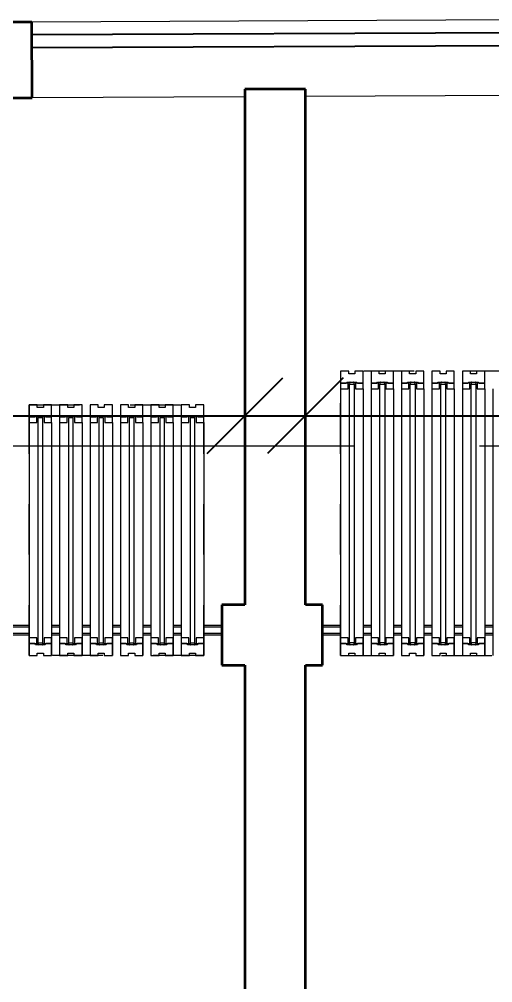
# Model space of a CAD drawing. Header units: metres. Extents: x -22 to 97, y 34 to 77.
# Drawn here: x 14.432 to 15.371, y 64.732 to 66.641 of the extents above; entities that cross this region are included whole.
import ezdxf

# ---------------------------------------------------------------- set-up
doc = ezdxf.new("R2010")
doc.units = ezdxf.units.M
for name, pattern in [('CENTER', [2, 1.25, -0.25, 0.25, -0.25]), ('Dash', [0.00635, 0.003175, -0.003175]), ('Overhead', [0.003969, 0.002381, -0.001587])]:
    doc.linetypes.add(name, pattern=pattern)
for name, color, linetype, lineweight in [('A-ANNO-DIMS', 211, 'Continuous', 9), ('A-DETL-GENF', 92, 'Overhead', 18), ('A-DOOR', 31, 'Continuous', 18), ('A-GENM', 13, 'Continuous', 18), ('A-GENM-HDLN', 13, 'Dash', 18), ('A-GLAZ-CURT', 52, 'Continuous', 18), ('A-GLAZ-CWMG', 51, 'Continuous', 18), ('AXIS', 251, 'CENTER', 5), ('I-WALL', 2, 'Continuous', 18)]:
    doc.layers.add(name, color=color, linetype=linetype, lineweight=lineweight)
doc.styles.add('Arial_1', font='arial.ttf', dxfattribs={"height": 0.125})
doc.dimstyles.new('Diagonal_-_2_5mm_Arial', dxfattribs={"dimscale": 0.3048, "dimtxt": 0.127532, "dimasz": 0.492126, "dimexe": 0.393701, "dimexo": 0.246063, "dimgap": 0.287073, "dimtad": 1, "dimrnd": 0.01, "dimzin": 0, "dimdsep": 46, "dimtxsty": 'Arial_1', "dimblk1": 'OBLIQUE', "dimblk2": 'OBLIQUE', "dimsah": 1, "dimcen": 0.09, "dimdle": 0.393701, "dimazin": 0, "dimtfac": 1, "dimtdec": 4, "dimtix": 1, "dimtmove": 0, "dimatfit": 3, "dimfxl": 0, "dimtvp": 1, "dimtolj": 1, "dimtzin": 0, "dimarcsym": 0})

# ---------------------------------------------------------------- blocks, each defined once
blk = doc.blocks.new('Walls-Folding-_-Moving-Walls_PK-30-System_Folding-Walls_Variofold - Folding 3_4 m-561133-01 Ground Floor Copy 1')
at = {"layer": 'A-DETL-GENF', "linetype": 'Continuous'}
for p, q in [((1.4006, 0.0408), (1.3845, 0.0408)), ((1.3845, 0.0408), (1.3845, 0.017)), ((1.4006, 0.036), (1.4006, 0.0408)), ((1.4289, 0.0408), (1.4128, 0.0408)), ((1.4128, 0.0408), (1.4128, 0.036)), ((1.4289, 0.017), (1.4289, 0.0408)), ((1.4609, 0.0408), (1.4448, 0.0408)), ((1.4448, 0.0408), (1.4448, 0.017)), ((1.4609, 0.036), (1.4609, 0.0408)), ((1.4893, 0.0408), (1.4731, 0.0408)), ((1.4731, 0.0408), (1.4731, 0.036)), ((1.4893, 0.017), (1.4893, 0.0408)), ((1.5213, 0.0408), (1.5051, 0.0408)), ((1.5051, 0.0408), (1.5051, 0.017)), ((1.5213, 0.036), (1.5213, 0.0408)), ((1.5496, 0.0408), (1.5335, 0.0408)), ((1.5335, 0.0408), (1.5335, 0.036)), ((1.5496, 0.017), (1.5496, 0.0408)), ((1.5816, 0.0408), (1.5655, 0.0408)), ((1.5655, 0.0408), (1.5655, 0.017)), ((1.5816, 0.036), (1.5816, 0.0408)), ((1.6099, 0.0408), (1.5938, 0.0408)), ((1.5938, 0.0408), (1.5938, 0.036)), ((1.6099, 0.017), (1.6099, 0.0408)), ((1.6419, 0.0408), (1.6258, 0.0408)), ((1.6258, 0.0408), (1.6258, 0.017)), ((1.6419, 0.036), (1.6419, 0.0408)), ((1.6702, 0.0408), (1.6541, 0.0408)), ((1.6541, 0.0408), (1.6541, 0.036)), ((1.6702, 0.017), (1.6702, 0.0408)), ((1.3957, 0.017), (1.3972, 0.0195)), ((1.3972, 0.0195), (1.4059, 0.0195)), ((1.4027, 0.0195), (1.399, 0.0184)), ((1.4128, 0.036), (1.4006, 0.036)), ((1.4059, 0.0195), (1.4162, 0.0195)), ((1.4145, 0.0184), (1.4107, 0.0195)), ((1.4162, 0.0195), (1.4177, 0.017)), ((1.456, 0.017), (1.4575, 0.0195)), ((1.4575, 0.0195), (1.4662, 0.0195)), ((1.463, 0.0195), (1.4593, 0.0184)), ((1.4731, 0.036), (1.4609, 0.036)), ((1.4662, 0.0195), (1.4766, 0.0195)), ((1.4748, 0.0184), (1.471, 0.0195)), ((1.4766, 0.0195), (1.478, 0.017)), ((1.5164, 0.017), (1.5178, 0.0195)), ((1.5178, 0.0195), (1.5265, 0.0195)), ((1.5234, 0.0195), (1.5196, 0.0184)), ((1.5335, 0.036), (1.5213, 0.036)), ((1.5265, 0.0195), (1.5369, 0.0195)), ((1.5351, 0.0184), (1.5314, 0.0195)), ((1.5369, 0.0195), (1.5383, 0.017)), ((1.5767, 0.017), (1.5782, 0.0195)), ((1.5782, 0.0195), (1.5869, 0.0195)), ((1.5837, 0.0195), (1.5799, 0.0184)), ((1.5938, 0.036), (1.5816, 0.036)), ((1.5869, 0.0195), (1.5972, 0.0195)), ((1.5954, 0.0184), (1.5917, 0.0195)), ((1.5972, 0.0195), (1.5987, 0.017)), ((1.637, 0.017), (1.6385, 0.0195)), ((1.6385, 0.0195), (1.6472, 0.0195)), ((1.644, 0.0195), (1.6403, 0.0184)), ((1.6541, 0.036), (1.6419, 0.036)), ((1.6472, 0.0195), (1.6575, 0.0195)), ((1.6558, 0.0184), (1.652, 0.0195)), ((1.6575, 0.0195), (1.659, 0.017)), ((1.3981, 0.017), (1.3845, 0.017)), ((1.3845, 0.017), (1.3845, 0.0059)), ((1.3845, 0.017), (1.3879, 0.017)), ((1.3845, 0.0059), (1.3993, 0.0059)), ((1.3879, 0.017), (1.3957, 0.017)), ((1.3993, 0.0171), (1.4031, 0.0183)), ((1.3993, 0.0059), (1.3993, 0.0171)), ((1.4103, 0.0183), (1.4141, 0.0171)), ((1.4141, 0.0171), (1.4141, 0.0059)), ((1.4141, 0.0059), (1.4289, 0.0059)), ((1.4289, 0.017), (1.4154, 0.017)), ((1.4177, 0.017), (1.4255, 0.017)), ((1.4255, 0.017), (1.4289, 0.017)), ((1.4289, 0.0059), (1.4289, 0.017)), ((1.4584, 0.017), (1.4448, 0.017)), ((1.4448, 0.017), (1.4448, 0.0059)), ((1.4448, 0.017), (1.4483, 0.017)), ((1.4448, 0.0059), (1.4597, 0.0059)), ((1.4483, 0.017), (1.456, 0.017)), ((1.4597, 0.0171), (1.4634, 0.0183)), ((1.4597, 0.0059), (1.4597, 0.0171)), ((1.4707, 0.0183), (1.4744, 0.0171)), ((1.4744, 0.0171), (1.4744, 0.0059)), ((1.4744, 0.0059), (1.4893, 0.0059)), ((1.4893, 0.017), (1.4757, 0.017)), ((1.478, 0.017), (1.4859, 0.017)), ((1.4859, 0.017), (1.4893, 0.017)), ((1.4893, 0.0059), (1.4893, 0.017)), ((1.5187, 0.017), (1.5051, 0.017)), ((1.5051, 0.017), (1.5051, 0.0059)), ((1.5051, 0.017), (1.5086, 0.017)), ((1.5051, 0.0059), (1.52, 0.0059)), ((1.5086, 0.017), (1.5164, 0.017)), ((1.52, 0.0171), (1.5237, 0.0183)), ((1.52, 0.0059), (1.52, 0.0171)), ((1.531, 0.0183), (1.5347, 0.0171)), ((1.5347, 0.0171), (1.5347, 0.0059)), ((1.5347, 0.0059), (1.5496, 0.0059)), ((1.5496, 0.017), (1.536, 0.017)), ((1.5383, 0.017), (1.5462, 0.017)), ((1.5462, 0.017), (1.5496, 0.017)), ((1.5496, 0.0059), (1.5496, 0.017)), ((1.579, 0.017), (1.5655, 0.017)), ((1.5655, 0.017), (1.5655, 0.0059)), ((1.5655, 0.017), (1.5689, 0.017)), ((1.5655, 0.0059), (1.5803, 0.0059)), ((1.5689, 0.017), (1.5767, 0.017)), ((1.5803, 0.0171), (1.5841, 0.0183)), ((1.5803, 0.0059), (1.5803, 0.0171)), ((1.5913, 0.0183), (1.5951, 0.0171)), ((1.5951, 0.0171), (1.5951, 0.0059)), ((1.5951, 0.0059), (1.6099, 0.0059)), ((1.6099, 0.017), (1.5963, 0.017)), ((1.5987, 0.017), (1.6065, 0.017)), ((1.6065, 0.017), (1.6099, 0.017)), ((1.6099, 0.0059), (1.6099, 0.017)), ((1.6394, 0.017), (1.6258, 0.017)), ((1.6258, 0.017), (1.6258, 0.0059)), ((1.6258, 0.017), (1.6292, 0.017)), ((1.6258, 0.0059), (1.6406, 0.0059)), ((1.6292, 0.017), (1.637, 0.017)), ((1.6406, 0.0171), (1.6444, 0.0183)), ((1.6406, 0.0059), (1.6406, 0.0171)), ((1.6516, 0.0183), (1.6554, 0.0171)), ((1.6554, 0.0171), (1.6554, 0.0059)), ((1.6554, 0.0059), (1.6702, 0.0059)), ((1.6702, 0.017), (1.6567, 0.017)), ((1.659, 0.017), (1.6668, 0.017)), ((1.6668, 0.017), (1.6702, 0.017)), ((1.6702, 0.0059), (1.6702, 0.017)), ((1.3993, -0.4876), (1.3845, -0.4876)), ((1.3845, -0.4876), (1.3845, -0.4987)), ((1.3993, -0.4989), (1.3993, -0.4876)), ((1.4289, -0.4876), (1.4141, -0.4876)), ((1.4141, -0.4876), (1.4141, -0.4989)), ((1.4289, -0.4987), (1.4289, -0.4876)), ((1.4597, -0.4876), (1.4448, -0.4876)), ((1.4448, -0.4876), (1.4448, -0.4987)), ((1.4597, -0.4989), (1.4597, -0.4876)), ((1.4893, -0.4876), (1.4744, -0.4876)), ((1.4744, -0.4876), (1.4744, -0.4989)), ((1.4893, -0.4987), (1.4893, -0.4876)), ((1.52, -0.4876), (1.5051, -0.4876)), ((1.5051, -0.4876), (1.5051, -0.4987)), ((1.52, -0.4989), (1.52, -0.4876)), ((1.5496, -0.4876), (1.5347, -0.4876)), ((1.5347, -0.4876), (1.5347, -0.4989)), ((1.5496, -0.4987), (1.5496, -0.4876)), ((1.5803, -0.4876), (1.5655, -0.4876)), ((1.5655, -0.4876), (1.5655, -0.4987)), ((1.5803, -0.4989), (1.5803, -0.4876)), ((1.6099, -0.4876), (1.5951, -0.4876)), ((1.5951, -0.4876), (1.5951, -0.4989)), ((1.6099, -0.4987), (1.6099, -0.4876)), ((1.6406, -0.4876), (1.6258, -0.4876)), ((1.6258, -0.4876), (1.6258, -0.4987)), ((1.6406, -0.4989), (1.6406, -0.4876)), ((1.6702, -0.4876), (1.6554, -0.4876)), ((1.6554, -0.4876), (1.6554, -0.4989)), ((1.6702, -0.4987), (1.6702, -0.4876)), ((1.3845, -0.4987), (1.3981, -0.4987)), ((1.3879, -0.4987), (1.3845, -0.4987)), ((1.3845, -0.4987), (1.3845, -0.5226)), ((1.3957, -0.4987), (1.3879, -0.4987)), ((1.3972, -0.5013), (1.3957, -0.4987)), ((1.4059, -0.5013), (1.3972, -0.5013)), ((1.399, -0.5001), (1.4027, -0.5013)), ((1.4031, -0.5), (1.3993, -0.4989)), ((1.4162, -0.5013), (1.4059, -0.5013)), ((1.4141, -0.4989), (1.4103, -0.5)), ((1.4107, -0.5013), (1.4145, -0.5001)), ((1.4154, -0.4987), (1.4289, -0.4987)), ((1.4177, -0.4987), (1.4162, -0.5013)), ((1.4255, -0.4987), (1.4177, -0.4987)), ((1.4289, -0.4987), (1.4255, -0.4987)), ((1.4289, -0.5226), (1.4289, -0.4987)), ((1.4448, -0.4987), (1.4584, -0.4987)), ((1.4483, -0.4987), (1.4448, -0.4987)), ((1.4448, -0.4987), (1.4448, -0.5226)), ((1.456, -0.4987), (1.4483, -0.4987)), ((1.4575, -0.5013), (1.456, -0.4987)), ((1.4662, -0.5013), (1.4575, -0.5013)), ((1.4593, -0.5001), (1.463, -0.5013)), ((1.4634, -0.5), (1.4597, -0.4989)), ((1.4766, -0.5013), (1.4662, -0.5013)), ((1.4744, -0.4989), (1.4707, -0.5)), ((1.471, -0.5013), (1.4748, -0.5001)), ((1.4757, -0.4987), (1.4893, -0.4987)), ((1.478, -0.4987), (1.4766, -0.5013)), ((1.4859, -0.4987), (1.478, -0.4987)), ((1.4893, -0.4987), (1.4859, -0.4987)), ((1.4893, -0.5226), (1.4893, -0.4987)), ((1.5051, -0.4987), (1.5187, -0.4987)), ((1.5086, -0.4987), (1.5051, -0.4987)), ((1.5051, -0.4987), (1.5051, -0.5226)), ((1.5164, -0.4987), (1.5086, -0.4987)), ((1.5178, -0.5013), (1.5164, -0.4987)), ((1.5265, -0.5013), (1.5178, -0.5013)), ((1.5196, -0.5001), (1.5234, -0.5013)), ((1.5237, -0.5), (1.52, -0.4989)), ((1.5369, -0.5013), (1.5265, -0.5013)), ((1.5347, -0.4989), (1.531, -0.5)), ((1.5314, -0.5013), (1.5351, -0.5001)), ((1.536, -0.4987), (1.5496, -0.4987)), ((1.5383, -0.4987), (1.5369, -0.5013)), ((1.5462, -0.4987), (1.5383, -0.4987)), ((1.5496, -0.4987), (1.5462, -0.4987)), ((1.5496, -0.5226), (1.5496, -0.4987)), ((1.5655, -0.4987), (1.579, -0.4987)), ((1.5689, -0.4987), (1.5655, -0.4987)), ((1.5655, -0.4987), (1.5655, -0.5226)), ((1.5767, -0.4987), (1.5689, -0.4987)), ((1.5782, -0.5013), (1.5767, -0.4987)), ((1.5869, -0.5013), (1.5782, -0.5013)), ((1.5799, -0.5001), (1.5837, -0.5013)), ((1.5841, -0.5), (1.5803, -0.4989)), ((1.5972, -0.5013), (1.5869, -0.5013)), ((1.5951, -0.4989), (1.5913, -0.5)), ((1.5917, -0.5013), (1.5954, -0.5001)), ((1.5963, -0.4987), (1.6099, -0.4987)), ((1.5987, -0.4987), (1.5972, -0.5013)), ((1.6065, -0.4987), (1.5987, -0.4987)), ((1.6099, -0.4987), (1.6065, -0.4987)), ((1.6099, -0.5226), (1.6099, -0.4987)), ((1.6258, -0.4987), (1.6394, -0.4987)), ((1.6292, -0.4987), (1.6258, -0.4987)), ((1.6258, -0.4987), (1.6258, -0.5226)), ((1.637, -0.4987), (1.6292, -0.4987)), ((1.6385, -0.5013), (1.637, -0.4987)), ((1.6472, -0.5013), (1.6385, -0.5013)), ((1.6403, -0.5001), (1.644, -0.5013)), ((1.6444, -0.5), (1.6406, -0.4989)), ((1.6575, -0.5013), (1.6472, -0.5013)), ((1.6554, -0.4989), (1.6516, -0.5)), ((1.652, -0.5013), (1.6558, -0.5001)), ((1.6567, -0.4987), (1.6702, -0.4987)), ((1.659, -0.4987), (1.6575, -0.5013)), ((1.6668, -0.4987), (1.659, -0.4987)), ((1.6702, -0.4987), (1.6668, -0.4987)), ((1.6702, -0.5226), (1.6702, -0.4987)), ((1.3845, -0.5226), (1.4006, -0.5226)), ((1.4006, -0.5226), (1.4006, -0.5178)), ((1.4006, -0.5178), (1.4128, -0.5178)), ((1.4128, -0.5178), (1.4128, -0.5226)), ((1.4128, -0.5226), (1.4289, -0.5226)), ((1.4448, -0.5226), (1.4609, -0.5226)), ((1.4609, -0.5226), (1.4609, -0.5178)), ((1.4609, -0.5178), (1.4731, -0.5178)), ((1.4731, -0.5178), (1.4731, -0.5226)), ((1.4731, -0.5226), (1.4893, -0.5226)), ((1.5051, -0.5226), (1.5213, -0.5226)), ((1.5213, -0.5226), (1.5213, -0.5178)), ((1.5213, -0.5178), (1.5335, -0.5178)), ((1.5335, -0.5178), (1.5335, -0.5226)), ((1.5335, -0.5226), (1.5496, -0.5226)), ((1.5655, -0.5226), (1.5816, -0.5226)), ((1.5816, -0.5226), (1.5816, -0.5178)), ((1.5816, -0.5178), (1.5938, -0.5178)), ((1.5938, -0.5178), (1.5938, -0.5226)), ((1.5938, -0.5226), (1.6099, -0.5226)), ((1.6258, -0.5226), (1.6419, -0.5226)), ((1.6419, -0.5226), (1.6419, -0.5178)), ((1.6419, -0.5178), (1.6541, -0.5178)), ((1.6541, -0.5178), (1.6541, -0.5226)), ((1.6541, -0.5226), (1.6702, -0.5226))]:
    blk.add_line(p, q, dxfattribs=at)
for centre, radius, start, end in [((1.4029, 0.0189), 0.000635, 16.9835, 106.9835), ((1.4105, 0.0189), 0.000635, 73.0165, 163.0165), ((1.4632, 0.0189), 0.000635, 16.9835, 106.9835), ((1.4709, 0.0189), 0.000635, 73.0165, 163.0165), ((1.5235, 0.0189), 0.000635, 16.9835, 106.9835), ((1.5312, 0.0189), 0.000635, 73.0165, 163.0165), ((1.5839, 0.0189), 0.000635, 16.9835, 106.9835), ((1.5915, 0.0189), 0.000635, 73.0165, 163.0165), ((1.6442, 0.0189), 0.000635, 16.9835, 106.9835), ((1.6518, 0.0189), 0.000635, 73.0165, 163.0165), ((1.3993, 0.0171), 0.00127, 106.9835, 186.9041), ((1.4029, 0.0189), 0.000635, 286.9835, 16.9835), ((1.4105, 0.0189), 0.000635, 163.0165, 253.0165), ((1.4141, 0.0171), 0.00127, 353.0959, 73.0165), ((1.4597, 0.0171), 0.00127, 106.9835, 186.9041), ((1.4632, 0.0189), 0.000635, 286.9835, 16.9835), ((1.4709, 0.0189), 0.000635, 163.0165, 253.0165), ((1.4744, 0.0171), 0.00127, 353.0959, 73.0165), ((1.52, 0.0171), 0.00127, 106.9835, 186.9041), ((1.5235, 0.0189), 0.000635, 286.9835, 16.9835), ((1.5312, 0.0189), 0.000635, 163.0165, 253.0165), ((1.5347, 0.0171), 0.00127, 353.0959, 73.0165), ((1.5803, 0.0171), 0.00127, 106.9835, 186.9041), ((1.5839, 0.0189), 0.000635, 286.9835, 16.9835), ((1.5915, 0.0189), 0.000635, 163.0165, 253.0165), ((1.5951, 0.0171), 0.00127, 353.0959, 73.0165), ((1.6406, 0.0171), 0.00127, 106.9835, 186.9041), ((1.6442, 0.0189), 0.000635, 286.9835, 16.9835), ((1.6518, 0.0189), 0.000635, 163.0165, 253.0165), ((1.6554, 0.0171), 0.00127, 353.0959, 73.0165), ((1.3993, -0.4989), 0.00127, 173.0959, 253.0165), ((1.4029, -0.5006), 0.000635, 253.0165, 343.0165), ((1.4029, -0.5006), 0.000635, 343.0165, 73.0165), ((1.4105, -0.5006), 0.000635, 106.9835, 196.9835), ((1.4105, -0.5006), 0.000635, 196.9835, 286.9835), ((1.4141, -0.4989), 0.00127, 286.9835, 6.9041), ((1.4597, -0.4989), 0.00127, 173.0959, 253.0165), ((1.4632, -0.5006), 0.000635, 253.0165, 343.0165), ((1.4632, -0.5006), 0.000635, 343.0165, 73.0165), ((1.4709, -0.5006), 0.000635, 106.9835, 196.9835), ((1.4709, -0.5006), 0.000635, 196.9835, 286.9835), ((1.4744, -0.4989), 0.00127, 286.9835, 6.9041), ((1.52, -0.4989), 0.00127, 173.0959, 253.0165), ((1.5235, -0.5006), 0.000635, 253.0165, 343.0165), ((1.5235, -0.5006), 0.000635, 343.0165, 73.0165), ((1.5312, -0.5006), 0.000635, 106.9835, 196.9835), ((1.5312, -0.5006), 0.000635, 196.9835, 286.9835), ((1.5347, -0.4989), 0.00127, 286.9835, 6.9041), ((1.5803, -0.4989), 0.00127, 173.0959, 253.0165), ((1.5839, -0.5006), 0.000635, 253.0165, 343.0165), ((1.5839, -0.5006), 0.000635, 343.0165, 73.0165), ((1.5915, -0.5006), 0.000635, 106.9835, 196.9835), ((1.5915, -0.5006), 0.000635, 196.9835, 286.9835), ((1.5951, -0.4989), 0.00127, 286.9835, 6.9041), ((1.6406, -0.4989), 0.00127, 173.0959, 253.0165), ((1.6442, -0.5006), 0.000635, 253.0165, 343.0165), ((1.6442, -0.5006), 0.000635, 343.0165, 73.0165), ((1.6518, -0.5006), 0.000635, 106.9835, 196.9835), ((1.6518, -0.5006), 0.000635, 196.9835, 286.9835), ((1.6554, -0.4989), 0.00127, 286.9835, 6.9041)]:
    blk.add_arc(centre, radius, start, end, dxfattribs=at)
at = {"layer": 'A-DOOR'}
for p, q in [((1.3686, 0.0003), (1.3845, 0.0003)), ((1.4289, 0.0003), (1.4448, 0.0003)), ((1.4893, 0.0003), (1.5051, 0.0003)), ((1.5496, 0.0003), (1.5655, 0.0003)), ((1.6099, 0.0003), (1.6258, 0.0003)), ((1.6702, 0.0003), (1.706, 0.0003)), ((1.3686, -0.0029), (1.3845, -0.0029)), ((1.3686, -0.0156), (1.3845, -0.0156)), ((1.3686, -0.0187), (1.3845, -0.0187)), ((1.4289, -0.0029), (1.4448, -0.0029)), ((1.4289, -0.0156), (1.4448, -0.0156)), ((1.4289, -0.0187), (1.4448, -0.0187)), ((1.4893, -0.0029), (1.5051, -0.0029)), ((1.4893, -0.0156), (1.5051, -0.0156)), ((1.4893, -0.0187), (1.5051, -0.0187)), ((1.5496, -0.0029), (1.5655, -0.0029)), ((1.5496, -0.0156), (1.5655, -0.0156)), ((1.5496, -0.0187), (1.5655, -0.0187)), ((1.6099, -0.0029), (1.6258, -0.0029)), ((1.6099, -0.0156), (1.6258, -0.0156)), ((1.6099, -0.0187), (1.6258, -0.0187)), ((1.6702, -0.0029), (1.706, -0.0029)), ((1.6702, -0.0156), (1.706, -0.0156)), ((1.6702, -0.0187), (1.706, -0.0187))]:
    blk.add_line(p, q, dxfattribs=at)
at = {"layer": 'A-GENM'}
for p, q in [((1.3686, -0.4876), (1.3686, 0.0408)), ((1.3845, -0.4876), (1.3845, 0.0408)), ((1.4289, -0.4876), (1.4289, 0.0408)), ((1.4448, -0.4876), (1.4448, 0.0408)), ((1.4893, -0.4876), (1.4893, 0.0408)), ((1.5051, -0.4876), (1.5051, 0.0408)), ((1.5496, -0.4876), (1.5496, 0.0408)), ((1.5655, -0.4876), (1.5655, 0.0408)), ((1.6099, -0.4876), (1.6099, 0.0408)), ((1.6258, -0.4876), (1.6258, 0.0408)), ((1.6702, -0.4876), (1.6702, 0.0408)), ((1.4019, 0.0154), (1.4115, 0.0154)), ((1.4019, -0.4972), (1.4019, 0.0154)), ((1.4115, 0.0154), (1.4115, -0.4972)), ((1.4623, 0.0154), (1.4718, 0.0154)), ((1.4623, -0.4972), (1.4623, 0.0154)), ((1.4718, 0.0154), (1.4718, -0.4972)), ((1.5226, 0.0154), (1.5321, 0.0154)), ((1.5226, -0.4972), (1.5226, 0.0154)), ((1.5321, 0.0154), (1.5321, -0.4972)), ((1.5829, 0.0154), (1.5924, 0.0154)), ((1.5829, -0.4972), (1.5829, 0.0154)), ((1.5924, 0.0154), (1.5924, -0.4972)), ((1.6432, 0.0154), (1.6528, 0.0154)), ((1.6432, -0.4972), (1.6432, 0.0154)), ((1.6528, 0.0154), (1.6528, -0.4972)), ((1.4115, -0.4972), (1.4019, -0.4972)), ((1.4718, -0.4972), (1.4623, -0.4972)), ((1.5321, -0.4972), (1.5226, -0.4972)), ((1.5924, -0.4972), (1.5829, -0.4972)), ((1.6528, -0.4972), (1.6432, -0.4972))]:
    blk.add_line(p, q, dxfattribs=at)
at = {"layer": 'A-GENM-HDLN'}
for p, q in [((1.6702, 0.0408), (1.3242, 0.0408)), ((1.6702, 0.0408), (1.6702, -0.5226)), ((1.3242, -0.5226), (1.6702, -0.5226))]:
    blk.add_line(p, q, dxfattribs=at)
blk = doc.blocks.new('Walls-Folding-_-Moving-Walls_PK-30-System_Folding-Walls_Variofold - Folding 3m-544586-01 Ground Floor Copy 1')
at = {"layer": 'A-DETL-GENF', "linetype": 'Continuous'}
for p, q in [((1.1403, 0.4559), (1.1242, 0.4559)), ((1.1242, 0.4559), (1.1242, 0.4321)), ((1.1403, 0.4511), (1.1403, 0.4559)), ((1.1525, 0.4511), (1.1403, 0.4511)), ((1.1686, 0.4559), (1.1525, 0.4559)), ((1.1525, 0.4559), (1.1525, 0.4511)), ((1.1686, 0.4321), (1.1686, 0.4559)), ((1.2006, 0.4559), (1.1845, 0.4559)), ((1.1845, 0.4559), (1.1845, 0.4321)), ((1.2006, 0.4511), (1.2006, 0.4559)), ((1.2128, 0.4511), (1.2006, 0.4511)), ((1.2289, 0.4559), (1.2128, 0.4559)), ((1.2128, 0.4559), (1.2128, 0.4511)), ((1.2289, 0.4321), (1.2289, 0.4559)), ((1.2609, 0.4559), (1.2448, 0.4559)), ((1.2448, 0.4559), (1.2448, 0.4321)), ((1.2609, 0.4511), (1.2609, 0.4559)), ((1.2731, 0.4511), (1.2609, 0.4511)), ((1.2893, 0.4559), (1.2731, 0.4559)), ((1.2731, 0.4559), (1.2731, 0.4511)), ((1.2893, 0.4321), (1.2893, 0.4559)), ((1.3213, 0.4559), (1.3051, 0.4559)), ((1.3051, 0.4559), (1.3051, 0.4321)), ((1.3213, 0.4511), (1.3213, 0.4559)), ((1.3335, 0.4511), (1.3213, 0.4511)), ((1.3496, 0.4559), (1.3335, 0.4559)), ((1.3335, 0.4559), (1.3335, 0.4511)), ((1.3496, 0.4321), (1.3496, 0.4559)), ((1.3816, 0.4559), (1.3655, 0.4559)), ((1.3655, 0.4559), (1.3655, 0.4321)), ((1.3816, 0.4511), (1.3816, 0.4559)), ((1.3938, 0.4511), (1.3816, 0.4511)), ((1.4099, 0.4559), (1.3938, 0.4559)), ((1.3938, 0.4559), (1.3938, 0.4511)), ((1.4099, 0.4321), (1.4099, 0.4559)), ((1.4419, 0.4559), (1.4258, 0.4559)), ((1.4258, 0.4559), (1.4258, 0.4321)), ((1.4419, 0.4511), (1.4419, 0.4559)), ((1.4541, 0.4511), (1.4419, 0.4511)), ((1.4702, 0.4559), (1.4541, 0.4559)), ((1.4541, 0.4559), (1.4541, 0.4511)), ((1.4702, 0.4321), (1.4702, 0.4559)), ((1.1377, 0.4321), (1.1242, 0.4321)), ((1.1242, 0.4321), (1.1242, 0.421)), ((1.1242, 0.4321), (1.1276, 0.4321)), ((1.1242, 0.421), (1.139, 0.421)), ((1.1276, 0.4321), (1.1354, 0.4321)), ((1.1354, 0.4321), (1.1369, 0.4346)), ((1.1369, 0.4346), (1.1456, 0.4346)), ((1.1424, 0.4346), (1.1386, 0.4334)), ((1.139, 0.4322), (1.1428, 0.4334)), ((1.139, 0.421), (1.139, 0.4322)), ((1.1456, 0.4346), (1.1559, 0.4346)), ((1.15, 0.4334), (1.1538, 0.4322)), ((1.1541, 0.4334), (1.1504, 0.4346)), ((1.1538, 0.4322), (1.1538, 0.421)), ((1.1538, 0.421), (1.1686, 0.421)), ((1.1686, 0.4321), (1.155, 0.4321)), ((1.1559, 0.4346), (1.1574, 0.4321)), ((1.1574, 0.4321), (1.1652, 0.4321)), ((1.1652, 0.4321), (1.1686, 0.4321)), ((1.1686, 0.421), (1.1686, 0.4321)), ((1.1981, 0.4321), (1.1845, 0.4321)), ((1.1845, 0.4321), (1.1845, 0.421)), ((1.1845, 0.4321), (1.1879, 0.4321)), ((1.1845, 0.421), (1.1993, 0.421)), ((1.1879, 0.4321), (1.1957, 0.4321)), ((1.1957, 0.4321), (1.1972, 0.4346)), ((1.1972, 0.4346), (1.2059, 0.4346)), ((1.2027, 0.4346), (1.199, 0.4334)), ((1.1993, 0.4322), (1.2031, 0.4334)), ((1.1993, 0.421), (1.1993, 0.4322)), ((1.2059, 0.4346), (1.2162, 0.4346)), ((1.2103, 0.4334), (1.2141, 0.4322)), ((1.2145, 0.4334), (1.2107, 0.4346)), ((1.2141, 0.4322), (1.2141, 0.421)), ((1.2141, 0.421), (1.2289, 0.421)), ((1.2289, 0.4321), (1.2154, 0.4321)), ((1.2162, 0.4346), (1.2177, 0.4321)), ((1.2177, 0.4321), (1.2255, 0.4321)), ((1.2255, 0.4321), (1.2289, 0.4321)), ((1.2289, 0.421), (1.2289, 0.4321)), ((1.2584, 0.4321), (1.2448, 0.4321)), ((1.2448, 0.4321), (1.2448, 0.421)), ((1.2448, 0.4321), (1.2483, 0.4321)), ((1.2448, 0.421), (1.2597, 0.421)), ((1.2483, 0.4321), (1.256, 0.4321)), ((1.256, 0.4321), (1.2575, 0.4346)), ((1.2575, 0.4346), (1.2662, 0.4346)), ((1.263, 0.4346), (1.2593, 0.4334)), ((1.2597, 0.4322), (1.2634, 0.4334)), ((1.2597, 0.421), (1.2597, 0.4322)), ((1.2662, 0.4346), (1.2766, 0.4346)), ((1.2707, 0.4334), (1.2744, 0.4322)), ((1.2748, 0.4334), (1.271, 0.4346)), ((1.2744, 0.4322), (1.2744, 0.421)), ((1.2744, 0.421), (1.2893, 0.421)), ((1.2893, 0.4321), (1.2757, 0.4321)), ((1.2766, 0.4346), (1.278, 0.4321)), ((1.278, 0.4321), (1.2859, 0.4321)), ((1.2859, 0.4321), (1.2893, 0.4321)), ((1.2893, 0.421), (1.2893, 0.4321)), ((1.3187, 0.4321), (1.3051, 0.4321)), ((1.3051, 0.4321), (1.3051, 0.421)), ((1.3051, 0.4321), (1.3086, 0.4321)), ((1.3051, 0.421), (1.32, 0.421)), ((1.3086, 0.4321), (1.3164, 0.4321)), ((1.3164, 0.4321), (1.3178, 0.4346)), ((1.3178, 0.4346), (1.3265, 0.4346)), ((1.3234, 0.4346), (1.3196, 0.4334)), ((1.32, 0.4322), (1.3237, 0.4334)), ((1.32, 0.421), (1.32, 0.4322)), ((1.3265, 0.4346), (1.3369, 0.4346)), ((1.331, 0.4334), (1.3347, 0.4322)), ((1.3351, 0.4334), (1.3314, 0.4346)), ((1.3347, 0.4322), (1.3347, 0.421)), ((1.3347, 0.421), (1.3496, 0.421)), ((1.3496, 0.4321), (1.336, 0.4321)), ((1.3369, 0.4346), (1.3383, 0.4321)), ((1.3383, 0.4321), (1.3462, 0.4321)), ((1.3462, 0.4321), (1.3496, 0.4321)), ((1.3496, 0.421), (1.3496, 0.4321)), ((1.379, 0.4321), (1.3655, 0.4321)), ((1.3655, 0.4321), (1.3655, 0.421)), ((1.3655, 0.4321), (1.3689, 0.4321)), ((1.3655, 0.421), (1.3803, 0.421)), ((1.3689, 0.4321), (1.3767, 0.4321)), ((1.3767, 0.4321), (1.3782, 0.4346)), ((1.3782, 0.4346), (1.3869, 0.4346)), ((1.3837, 0.4346), (1.3799, 0.4334)), ((1.3803, 0.4322), (1.3841, 0.4334)), ((1.3803, 0.421), (1.3803, 0.4322)), ((1.3869, 0.4346), (1.3972, 0.4346)), ((1.3913, 0.4334), (1.3951, 0.4322)), ((1.3954, 0.4334), (1.3917, 0.4346)), ((1.3951, 0.4322), (1.3951, 0.421)), ((1.3951, 0.421), (1.4099, 0.421)), ((1.4099, 0.4321), (1.3963, 0.4321)), ((1.3972, 0.4346), (1.3987, 0.4321)), ((1.3987, 0.4321), (1.4065, 0.4321)), ((1.4065, 0.4321), (1.4099, 0.4321)), ((1.4099, 0.421), (1.4099, 0.4321)), ((1.4394, 0.4321), (1.4258, 0.4321)), ((1.4258, 0.4321), (1.4258, 0.421)), ((1.4258, 0.4321), (1.4292, 0.4321)), ((1.4258, 0.421), (1.4406, 0.421)), ((1.4292, 0.4321), (1.437, 0.4321)), ((1.437, 0.4321), (1.4385, 0.4346)), ((1.4385, 0.4346), (1.4472, 0.4346)), ((1.444, 0.4346), (1.4403, 0.4334)), ((1.4406, 0.4322), (1.4444, 0.4334)), ((1.4406, 0.421), (1.4406, 0.4322)), ((1.4472, 0.4346), (1.4575, 0.4346)), ((1.4516, 0.4334), (1.4554, 0.4322)), ((1.4558, 0.4334), (1.452, 0.4346)), ((1.4554, 0.4322), (1.4554, 0.421)), ((1.4554, 0.421), (1.4702, 0.421)), ((1.4702, 0.4321), (1.4567, 0.4321)), ((1.4575, 0.4346), (1.459, 0.4321)), ((1.459, 0.4321), (1.4668, 0.4321)), ((1.4668, 0.4321), (1.4702, 0.4321)), ((1.4702, 0.421), (1.4702, 0.4321)), ((1.139, -0.0059), (1.1242, -0.0059)), ((1.1242, -0.0059), (1.1242, -0.017)), ((1.1242, -0.017), (1.1377, -0.017)), ((1.1276, -0.017), (1.1242, -0.017)), ((1.1242, -0.017), (1.1242, -0.0408)), ((1.1354, -0.017), (1.1276, -0.017)), ((1.1369, -0.0195), (1.1354, -0.017)), ((1.1386, -0.0184), (1.1424, -0.0195)), ((1.139, -0.0171), (1.139, -0.0059)), ((1.1428, -0.0183), (1.139, -0.0171)), ((1.1538, -0.0171), (1.15, -0.0183)), ((1.1504, -0.0195), (1.1541, -0.0184)), ((1.1686, -0.0059), (1.1538, -0.0059)), ((1.1538, -0.0059), (1.1538, -0.0171)), ((1.155, -0.017), (1.1686, -0.017)), ((1.1574, -0.017), (1.1559, -0.0195)), ((1.1652, -0.017), (1.1574, -0.017)), ((1.1686, -0.017), (1.1652, -0.017)), ((1.1686, -0.017), (1.1686, -0.0059)), ((1.1686, -0.0408), (1.1686, -0.017)), ((1.1993, -0.0059), (1.1845, -0.0059)), ((1.1845, -0.0059), (1.1845, -0.017)), ((1.1845, -0.017), (1.1981, -0.017)), ((1.1879, -0.017), (1.1845, -0.017)), ((1.1845, -0.017), (1.1845, -0.0408)), ((1.1957, -0.017), (1.1879, -0.017)), ((1.1972, -0.0195), (1.1957, -0.017)), ((1.199, -0.0184), (1.2027, -0.0195)), ((1.1993, -0.0171), (1.1993, -0.0059)), ((1.2031, -0.0183), (1.1993, -0.0171)), ((1.2141, -0.0171), (1.2103, -0.0183)), ((1.2107, -0.0195), (1.2145, -0.0184)), ((1.2289, -0.0059), (1.2141, -0.0059)), ((1.2141, -0.0059), (1.2141, -0.0171)), ((1.2154, -0.017), (1.2289, -0.017)), ((1.2177, -0.017), (1.2162, -0.0195)), ((1.2255, -0.017), (1.2177, -0.017)), ((1.2289, -0.017), (1.2255, -0.017)), ((1.2289, -0.017), (1.2289, -0.0059)), ((1.2289, -0.0408), (1.2289, -0.017)), ((1.2597, -0.0059), (1.2448, -0.0059)), ((1.2448, -0.0059), (1.2448, -0.017)), ((1.2448, -0.017), (1.2584, -0.017)), ((1.2483, -0.017), (1.2448, -0.017)), ((1.2448, -0.017), (1.2448, -0.0408)), ((1.256, -0.017), (1.2483, -0.017)), ((1.2575, -0.0195), (1.256, -0.017)), ((1.2593, -0.0184), (1.263, -0.0195)), ((1.2597, -0.0171), (1.2597, -0.0059)), ((1.2634, -0.0183), (1.2597, -0.0171)), ((1.2744, -0.0171), (1.2707, -0.0183)), ((1.271, -0.0195), (1.2748, -0.0184)), ((1.2893, -0.0059), (1.2744, -0.0059)), ((1.2744, -0.0059), (1.2744, -0.0171)), ((1.2757, -0.017), (1.2893, -0.017)), ((1.278, -0.017), (1.2766, -0.0195)), ((1.2859, -0.017), (1.278, -0.017)), ((1.2893, -0.017), (1.2859, -0.017)), ((1.2893, -0.017), (1.2893, -0.0059)), ((1.2893, -0.0408), (1.2893, -0.017)), ((1.32, -0.0059), (1.3051, -0.0059)), ((1.3051, -0.0059), (1.3051, -0.017)), ((1.3051, -0.017), (1.3187, -0.017)), ((1.3086, -0.017), (1.3051, -0.017)), ((1.3051, -0.017), (1.3051, -0.0408)), ((1.3164, -0.017), (1.3086, -0.017)), ((1.3178, -0.0195), (1.3164, -0.017)), ((1.3196, -0.0184), (1.3234, -0.0195)), ((1.32, -0.0171), (1.32, -0.0059)), ((1.3237, -0.0183), (1.32, -0.0171)), ((1.3347, -0.0171), (1.331, -0.0183)), ((1.3314, -0.0195), (1.3351, -0.0184)), ((1.3496, -0.0059), (1.3347, -0.0059)), ((1.3347, -0.0059), (1.3347, -0.0171)), ((1.336, -0.017), (1.3496, -0.017)), ((1.3383, -0.017), (1.3369, -0.0195)), ((1.3462, -0.017), (1.3383, -0.017)), ((1.3496, -0.017), (1.3462, -0.017)), ((1.3496, -0.017), (1.3496, -0.0059)), ((1.3496, -0.0408), (1.3496, -0.017)), ((1.3803, -0.0059), (1.3655, -0.0059)), ((1.3655, -0.0059), (1.3655, -0.017)), ((1.3655, -0.017), (1.379, -0.017)), ((1.3689, -0.017), (1.3655, -0.017)), ((1.3655, -0.017), (1.3655, -0.0408)), ((1.3767, -0.017), (1.3689, -0.017)), ((1.3782, -0.0195), (1.3767, -0.017)), ((1.3799, -0.0184), (1.3837, -0.0195)), ((1.3803, -0.0171), (1.3803, -0.0059)), ((1.3841, -0.0183), (1.3803, -0.0171)), ((1.3951, -0.0171), (1.3913, -0.0183)), ((1.3917, -0.0195), (1.3954, -0.0184)), ((1.4099, -0.0059), (1.3951, -0.0059)), ((1.3951, -0.0059), (1.3951, -0.0171)), ((1.3963, -0.017), (1.4099, -0.017)), ((1.3987, -0.017), (1.3972, -0.0195)), ((1.4065, -0.017), (1.3987, -0.017)), ((1.4099, -0.017), (1.4065, -0.017)), ((1.4099, -0.017), (1.4099, -0.0059)), ((1.4099, -0.0408), (1.4099, -0.017)), ((1.4406, -0.0059), (1.4258, -0.0059)), ((1.4258, -0.0059), (1.4258, -0.017)), ((1.4258, -0.017), (1.4394, -0.017)), ((1.4292, -0.017), (1.4258, -0.017)), ((1.4258, -0.017), (1.4258, -0.0408)), ((1.437, -0.017), (1.4292, -0.017)), ((1.4385, -0.0195), (1.437, -0.017)), ((1.4403, -0.0184), (1.444, -0.0195)), ((1.4406, -0.0171), (1.4406, -0.0059)), ((1.4444, -0.0183), (1.4406, -0.0171)), ((1.4554, -0.0171), (1.4516, -0.0183)), ((1.452, -0.0195), (1.4558, -0.0184)), ((1.4702, -0.0059), (1.4554, -0.0059)), ((1.4554, -0.0059), (1.4554, -0.0171)), ((1.4567, -0.017), (1.4702, -0.017)), ((1.459, -0.017), (1.4575, -0.0195)), ((1.4668, -0.017), (1.459, -0.017)), ((1.4702, -0.017), (1.4668, -0.017)), ((1.4702, -0.017), (1.4702, -0.0059)), ((1.4702, -0.0408), (1.4702, -0.017)), ((1.1456, -0.0195), (1.1369, -0.0195)), ((1.1403, -0.0408), (1.1403, -0.036)), ((1.1403, -0.036), (1.1525, -0.036)), ((1.1559, -0.0195), (1.1456, -0.0195)), ((1.1525, -0.036), (1.1525, -0.0408)), ((1.2059, -0.0195), (1.1972, -0.0195)), ((1.2006, -0.0408), (1.2006, -0.036)), ((1.2006, -0.036), (1.2128, -0.036)), ((1.2162, -0.0195), (1.2059, -0.0195)), ((1.2128, -0.036), (1.2128, -0.0408)), ((1.2662, -0.0195), (1.2575, -0.0195)), ((1.2609, -0.0408), (1.2609, -0.036)), ((1.2609, -0.036), (1.2731, -0.036)), ((1.2766, -0.0195), (1.2662, -0.0195)), ((1.2731, -0.036), (1.2731, -0.0408)), ((1.3265, -0.0195), (1.3178, -0.0195)), ((1.3213, -0.0408), (1.3213, -0.036)), ((1.3213, -0.036), (1.3335, -0.036)), ((1.3369, -0.0195), (1.3265, -0.0195)), ((1.3335, -0.036), (1.3335, -0.0408)), ((1.3869, -0.0195), (1.3782, -0.0195)), ((1.3816, -0.0408), (1.3816, -0.036)), ((1.3816, -0.036), (1.3938, -0.036)), ((1.3972, -0.0195), (1.3869, -0.0195)), ((1.3938, -0.036), (1.3938, -0.0408)), ((1.4472, -0.0195), (1.4385, -0.0195)), ((1.4419, -0.0408), (1.4419, -0.036)), ((1.4419, -0.036), (1.4541, -0.036)), ((1.4575, -0.0195), (1.4472, -0.0195)), ((1.4541, -0.036), (1.4541, -0.0408)), ((1.1242, -0.0408), (1.1403, -0.0408)), ((1.1525, -0.0408), (1.1686, -0.0408)), ((1.1845, -0.0408), (1.2006, -0.0408)), ((1.2128, -0.0408), (1.2289, -0.0408)), ((1.2448, -0.0408), (1.2609, -0.0408)), ((1.2731, -0.0408), (1.2893, -0.0408)), ((1.3051, -0.0408), (1.3213, -0.0408)), ((1.3335, -0.0408), (1.3496, -0.0408)), ((1.3655, -0.0408), (1.3816, -0.0408)), ((1.3938, -0.0408), (1.4099, -0.0408)), ((1.4258, -0.0408), (1.4419, -0.0408)), ((1.4541, -0.0408), (1.4702, -0.0408))]:
    blk.add_line(p, q, dxfattribs=at)
for centre, radius, start, end in [((1.139, 0.4322), 0.00127, 106.9835, 186.9041), ((1.1426, 0.434), 0.000635, 16.9835, 106.9835), ((1.1426, 0.434), 0.000635, 286.9835, 16.9835), ((1.1502, 0.434), 0.000635, 73.0165, 163.0165), ((1.1502, 0.434), 0.000635, 163.0165, 253.0165), ((1.1538, 0.4322), 0.00127, 353.0959, 73.0165), ((1.1993, 0.4322), 0.00127, 106.9835, 186.9041), ((1.2029, 0.434), 0.000635, 16.9835, 106.9835), ((1.2029, 0.434), 0.000635, 286.9835, 16.9835), ((1.2105, 0.434), 0.000635, 73.0165, 163.0165), ((1.2105, 0.434), 0.000635, 163.0165, 253.0165), ((1.2141, 0.4322), 0.00127, 353.0959, 73.0165), ((1.2597, 0.4322), 0.00127, 106.9835, 186.9041), ((1.2632, 0.434), 0.000635, 16.9835, 106.9835), ((1.2632, 0.434), 0.000635, 286.9835, 16.9835), ((1.2709, 0.434), 0.000635, 73.0165, 163.0165), ((1.2709, 0.434), 0.000635, 163.0165, 253.0165), ((1.2744, 0.4322), 0.00127, 353.0959, 73.0165), ((1.32, 0.4322), 0.00127, 106.9835, 186.9041), ((1.3235, 0.434), 0.000635, 16.9835, 106.9835), ((1.3235, 0.434), 0.000635, 286.9835, 16.9835), ((1.3312, 0.434), 0.000635, 163.0165, 253.0165), ((1.3312, 0.434), 0.000635, 73.0165, 163.0165), ((1.3347, 0.4322), 0.00127, 353.0959, 73.0165), ((1.3803, 0.4322), 0.00127, 106.9835, 186.9041), ((1.3839, 0.434), 0.000635, 16.9835, 106.9835), ((1.3839, 0.434), 0.000635, 286.9835, 16.9835), ((1.3915, 0.434), 0.000635, 73.0165, 163.0165), ((1.3915, 0.434), 0.000635, 163.0165, 253.0165), ((1.3951, 0.4322), 0.00127, 353.0959, 73.0165), ((1.4406, 0.4322), 0.00127, 106.9835, 186.9041), ((1.4442, 0.434), 0.000635, 16.9835, 106.9835), ((1.4442, 0.434), 0.000635, 286.9835, 16.9835), ((1.4518, 0.434), 0.000635, 73.0165, 163.0165), ((1.4518, 0.434), 0.000635, 163.0165, 253.0165), ((1.4554, 0.4322), 0.00127, 353.0959, 73.0165), ((1.139, -0.0171), 0.00127, 173.0959, 253.0165), ((1.1426, -0.0189), 0.000635, 253.0165, 343.0165), ((1.1426, -0.0189), 0.000635, 343.0165, 73.0165), ((1.1502, -0.0189), 0.000635, 106.9835, 196.9835), ((1.1502, -0.0189), 0.000635, 196.9835, 286.9835), ((1.1538, -0.0171), 0.00127, 286.9835, 6.9041), ((1.1993, -0.0171), 0.00127, 173.0959, 253.0165), ((1.2029, -0.0189), 0.000635, 253.0165, 343.0165), ((1.2029, -0.0189), 0.000635, 343.0165, 73.0165), ((1.2105, -0.0189), 0.000635, 106.9835, 196.9835), ((1.2105, -0.0189), 0.000635, 196.9835, 286.9835), ((1.2141, -0.0171), 0.00127, 286.9835, 6.9041), ((1.2597, -0.0171), 0.00127, 173.0959, 253.0165), ((1.2632, -0.0189), 0.000635, 253.0165, 343.0165), ((1.2632, -0.0189), 0.000635, 343.0165, 73.0165), ((1.2709, -0.0189), 0.000635, 106.9835, 196.9835), ((1.2709, -0.0189), 0.000635, 196.9835, 286.9835), ((1.2744, -0.0171), 0.00127, 286.9835, 6.9041), ((1.32, -0.0171), 0.00127, 173.0959, 253.0165), ((1.3235, -0.0189), 0.000635, 253.0165, 343.0165), ((1.3235, -0.0189), 0.000635, 343.0165, 73.0165), ((1.3312, -0.0189), 0.000635, 106.9835, 196.9835), ((1.3312, -0.0189), 0.000635, 196.9835, 286.9835), ((1.3347, -0.0171), 0.00127, 286.9835, 6.9041), ((1.3803, -0.0171), 0.00127, 173.0959, 253.0165), ((1.3839, -0.0189), 0.000635, 253.0165, 343.0165), ((1.3839, -0.0189), 0.000635, 343.0165, 73.0165), ((1.3915, -0.0189), 0.000635, 106.9835, 196.9835), ((1.3915, -0.0189), 0.000635, 196.9835, 286.9835), ((1.3951, -0.0171), 0.00127, 286.9835, 6.9041), ((1.4406, -0.0171), 0.00127, 173.0959, 253.0165), ((1.4442, -0.0189), 0.000635, 253.0165, 343.0165), ((1.4442, -0.0189), 0.000635, 343.0165, 73.0165), ((1.4518, -0.0189), 0.000635, 106.9835, 196.9835), ((1.4518, -0.0189), 0.000635, 196.9835, 286.9835), ((1.4554, -0.0171), 0.00127, 286.9835, 6.9041)]:
    blk.add_arc(centre, radius, start, end, dxfattribs=at)
at = {"layer": 'A-DOOR'}
for p, q in [((1.1242, 0.0187), (-1.506, 0.0187)), ((1.1242, 0.0156), (-1.506, 0.0156)), ((1.1242, 0.0029), (-1.506, 0.0029)), ((1.1845, 0.0187), (1.1686, 0.0187)), ((1.1845, 0.0156), (1.1686, 0.0156)), ((1.1845, 0.0029), (1.1686, 0.0029)), ((1.2448, 0.0187), (1.2289, 0.0187)), ((1.2448, 0.0156), (1.2289, 0.0156)), ((1.2448, 0.0029), (1.2289, 0.0029)), ((1.3051, 0.0187), (1.2893, 0.0187)), ((1.3051, 0.0156), (1.2893, 0.0156)), ((1.3051, 0.0029), (1.2893, 0.0029)), ((1.3655, 0.0187), (1.3496, 0.0187)), ((1.3655, 0.0156), (1.3496, 0.0156)), ((1.3655, 0.0029), (1.3496, 0.0029)), ((1.4258, 0.0187), (1.4099, 0.0187)), ((1.4258, 0.0156), (1.4099, 0.0156)), ((1.4258, 0.0029), (1.4099, 0.0029)), ((1.506, 0.0187), (1.4702, 0.0187)), ((1.506, 0.0156), (1.4702, 0.0156)), ((1.506, 0.0029), (1.4702, 0.0029)), ((1.1242, -0.0003), (-1.506, -0.0003)), ((1.1845, -0.0003), (1.1686, -0.0003)), ((1.2448, -0.0003), (1.2289, -0.0003)), ((1.3051, -0.0003), (1.2893, -0.0003)), ((1.3655, -0.0003), (1.3496, -0.0003)), ((1.4258, -0.0003), (1.4099, -0.0003)), ((1.506, -0.0003), (1.4702, -0.0003))]:
    blk.add_line(p, q, dxfattribs=at)
at = {"layer": 'A-GENM'}
for p, q in [((1.1242, 0.421), (1.1242, -0.0408)), ((1.1416, 0.4305), (1.1416, -0.0154)), ((1.1511, 0.4305), (1.1416, 0.4305)), ((1.1511, -0.0154), (1.1511, 0.4305)), ((1.1686, 0.421), (1.1686, -0.0408)), ((1.1845, 0.421), (1.1845, -0.0408)), ((1.2019, 0.4305), (1.2019, -0.0154)), ((1.2115, 0.4305), (1.2019, 0.4305)), ((1.2115, -0.0154), (1.2115, 0.4305)), ((1.2289, 0.421), (1.2289, -0.0408)), ((1.2448, 0.421), (1.2448, -0.0408)), ((1.2623, 0.4305), (1.2623, -0.0154)), ((1.2718, 0.4305), (1.2623, 0.4305)), ((1.2718, -0.0154), (1.2718, 0.4305)), ((1.2893, 0.421), (1.2893, -0.0408)), ((1.3051, 0.421), (1.3051, -0.0408)), ((1.3226, 0.4305), (1.3226, -0.0154)), ((1.3321, 0.4305), (1.3226, 0.4305)), ((1.3321, -0.0154), (1.3321, 0.4305)), ((1.3496, 0.421), (1.3496, -0.0408)), ((1.3655, 0.421), (1.3655, -0.0408)), ((1.3829, 0.4305), (1.3829, -0.0154)), ((1.3924, 0.4305), (1.3829, 0.4305)), ((1.3924, -0.0154), (1.3924, 0.4305)), ((1.4099, 0.421), (1.4099, -0.0408)), ((1.4258, 0.421), (1.4258, -0.0408)), ((1.4432, 0.4305), (1.4432, -0.0154)), ((1.4528, 0.4305), (1.4432, 0.4305)), ((1.4528, -0.0154), (1.4528, 0.4305)), ((1.4702, 0.421), (1.4702, -0.0408)), ((1.1416, -0.0154), (1.1511, -0.0154)), ((1.2019, -0.0154), (1.2115, -0.0154)), ((1.2623, -0.0154), (1.2718, -0.0154)), ((1.3226, -0.0154), (1.3321, -0.0154)), ((1.3829, -0.0154), (1.3924, -0.0154)), ((1.4432, -0.0154), (1.4528, -0.0154))]:
    blk.add_line(p, q, dxfattribs=at)
at = {"layer": 'A-GENM-HDLN'}
for p, q in [((1.1242, 0.4559), (1.4702, 0.4559)), ((1.1242, -0.0408), (1.1242, 0.4559)), ((1.4702, -0.0408), (1.4702, 0.4559)), ((1.4702, -0.0408), (1.1242, -0.0408))]:
    blk.add_line(p, q, dxfattribs=at)
blk = doc.blocks.new('System Panel - Glazed-547488-01 Ground Floor Copy 1')
at = {"layer": 'A-GLAZ-CURT', "lineweight": 25}
for p, q in [((0.6292, 0.0495), (-0.6292, 0.0495)), ((-0.6292, 0.0495), (-0.6292, 0.0245)), ((0.6292, 0.0245), (0.6292, 0.0495)), ((-0.6292, 0.0245), (0.6292, 0.0245))]:
    blk.add_line(p, q, dxfattribs=at)
blk = doc.blocks.new('Rectangular Mullion - 50 x 150mm-V14-01 Ground Floor Copy 1')
at = {"layer": 'A-GLAZ-CWMG'}
for p, q in [((15.715, 15.403), (14.4567, 15.3974)), ((14.8795, 15.2492), (14.4574, 15.2474)), ((15.7157, 15.253), (14.9995, 15.2498))]:
    blk.add_line(p, q, dxfattribs=at)
blk = doc.blocks.new('Rectangular Mullion - 50 x 150mm-546029-01 Ground Floor Copy 1')
at = {"layer": 'A-GLAZ-CWMG', "lineweight": 35}
for p, q in [((-0.025, 0.075), (0.025, 0.075)), ((-0.025, -0.075), (-0.025, 0.075)), ((0.025, 0.075), (0.025, -0.075)), ((0.025, -0.075), (-0.025, -0.075))]:
    blk.add_line(p, q, dxfattribs=at)
blk = doc.blocks.new('_Oblique')
at = {"color": 0, "linetype": 'ByBlock', "lineweight": -2}
blk.add_line((-0.5, -0.5), (0.5, 0.5), dxfattribs=at)
blk = doc.blocks.new('*D700')
at = {"layer": 'A-ANNO-DIMS', "color": 0, "lineweight": -2}
for p, q in [((14.9995, 65.8866), (14.9995, 65.7355)), ((18.4655, 65.8866), (18.4655, 65.7355)), ((14.8795, 65.8555), (18.5855, 65.8555))]:
    blk.add_line(p, q, dxfattribs=at)
at = {"layer": 'Defpoints', "color": 0}
for p in [(14.9995, 65.9616), (18.4655, 65.9616), (18.4655, 65.8555)]:
    blk.add_point(p, dxfattribs=at)
at = {"layer": 'A-ANNO-DIMS', "color": 0, "lineweight": -2, "xscale": 0.15, "yscale": 0.15, "zscale": 0.15, "rotation": 180}
blk.add_blockref('_Oblique', (14.9995, 65.8555), dxfattribs=at)
at = {"layer": 'A-ANNO-DIMS', "color": 0, "lineweight": -2, "xscale": 0.15, "yscale": 0.15, "zscale": 0.15}
blk.add_blockref('_Oblique', (18.4655, 65.8555), dxfattribs=at)
at = {"layer": 'A-ANNO-DIMS', "color": 0, "insert": (16.7325, 66.0069), "char_height": 0.125, "attachment_point": 5, "style": 'Arial_1'}
blk.add_mtext('\\A1;3.47', dxfattribs=at)
blk = doc.blocks.new('*D701')
at = {"layer": 'A-ANNO-DIMS', "color": 0, "lineweight": -2}
for p, q in [((11.6171, 65.8866), (11.6171, 65.7355)), ((14.8795, 65.8866), (14.8795, 65.7355)), ((11.4971, 65.8555), (14.9995, 65.8555))]:
    blk.add_line(p, q, dxfattribs=at)
at = {"layer": 'Defpoints', "color": 0}
for p in [(11.6171, 65.9616), (14.8795, 65.9616), (14.8795, 65.8555)]:
    blk.add_point(p, dxfattribs=at)
at = {"layer": 'A-ANNO-DIMS', "color": 0, "lineweight": -2, "xscale": 0.15, "yscale": 0.15, "zscale": 0.15, "rotation": 180}
blk.add_blockref('_Oblique', (11.6171, 65.8555), dxfattribs=at)
at = {"layer": 'A-ANNO-DIMS', "color": 0, "lineweight": -2, "xscale": 0.15, "yscale": 0.15, "zscale": 0.15}
blk.add_blockref('_Oblique', (14.8795, 65.8555), dxfattribs=at)
at = {"layer": 'A-ANNO-DIMS', "color": 0, "insert": (13.2483, 66.0069), "char_height": 0.125, "attachment_point": 5, "style": 'Arial_1'}
blk.add_mtext('\\A1;3.26', dxfattribs=at)
blk = doc.blocks.new('rtgr')
at = {"layer": 'AXIS', "linetype": 'CENTER'}
blk.add_line((8829.9398, -592.1362, 0), (8791.7899, -592.1362, 0), dxfattribs=at)

msp = doc.modelspace()

# ---------------------------------------------------------------- linework, layer by layer
at = {"layer": 'I-WALL', "lineweight": 35}
for p, q in [((14.87947, 66.50283), (14.87947, 65.48113)), ((14.99947, 66.50283), (14.87947, 66.50283)), ((14.99947, 65.48113), (14.99947, 66.50283)), ((14.87947, 65.48113), (14.83354, 65.48113)), ((14.83354, 65.48113), (14.83354, 65.36113)), ((15.03354, 65.48113), (14.99947, 65.48113)), ((15.03354, 65.36113), (15.03354, 65.48113)), ((14.83354, 65.36113), (14.87947, 65.36113)), ((14.87947, 65.36113), (14.87947, 62.74113)), ((14.99947, 65.36113), (15.03354, 65.36113)), ((14.99947, 62.33923), (14.99947, 65.36113))]:
    msp.add_line(p, q, dxfattribs=at)

# ---------------------------------------------------------------- block references
at = {"layer": 'A-ANNO-DIMS'}
msp.add_blockref('rtgr', (-8808.84499, 657.93152, -0.00003), dxfattribs=at)
at = {"layer": 'A-DOOR', "rotation": 180}
msp.add_blockref('Walls-Folding-_-Moving-Walls_PK-30-System_Folding-Walls_Variofold - Folding 3_4 m-561133-01 Ground Floor Copy 1', (16.7395, 65.42113), dxfattribs=at)
at = {"layer": 'A-DOOR'}
msp.add_blockref('Walls-Folding-_-Moving-Walls_PK-30-System_Folding-Walls_Variofold - Folding 3m-544586-01 Ground Floor Copy 1', (13.32759, 65.42113), dxfattribs=at)
at = {"layer": 'A-GLAZ-CURT', "rotation": 0.2549899721439664}
msp.add_blockref('System Panel - Glazed-547488-01 Ground Floor Copy 1', (15.08621, 66.56348), dxfattribs=at)
at = {"layer": 'A-GLAZ-CWMG', "extrusion": (0, 0, -1), "rotation": 179.745010027856}
msp.add_blockref('Rectangular Mullion - 50 x 150mm-546029-01 Ground Floor Copy 1', (-14.43206, 66.56057), dxfattribs=at)
at = {"layer": 'A-GLAZ-CWMG'}
msp.add_blockref('Rectangular Mullion - 50 x 150mm-V14-01 Ground Floor Copy 1', (0, 51.23831), dxfattribs=at)

# ---------------------------------------------------------------- dimensions: what is measured, and where the dimension line sits
at = {"layer": 'A-ANNO-DIMS'}
for base, p1, p2, override, picture, middle in [((14.87947, 65.85551), (11.61715, 65.96158), (14.87947, 65.96158), {"dimpost": '<>', "dimfxl": 3.262329}, '*D701', (13.24831, 66.00688)), ((18.46545, 65.85551), (14.99947, 65.96158), (18.46545, 65.96158), {"dimpost": '<>', "dimfxl": 3.465976}, '*D700', (16.73246, 66.00688))]:
    dim = msp.add_linear_dim(base=base, p1=p1, p2=p2, dimstyle='Diagonal_-_2_5mm_Arial', override=override, dxfattribs=at)
    dim.commit()
    dim.dimension.update_dxf_attribs({"geometry": picture, "text_midpoint": middle})

doc.saveas('drawing.dxf')
